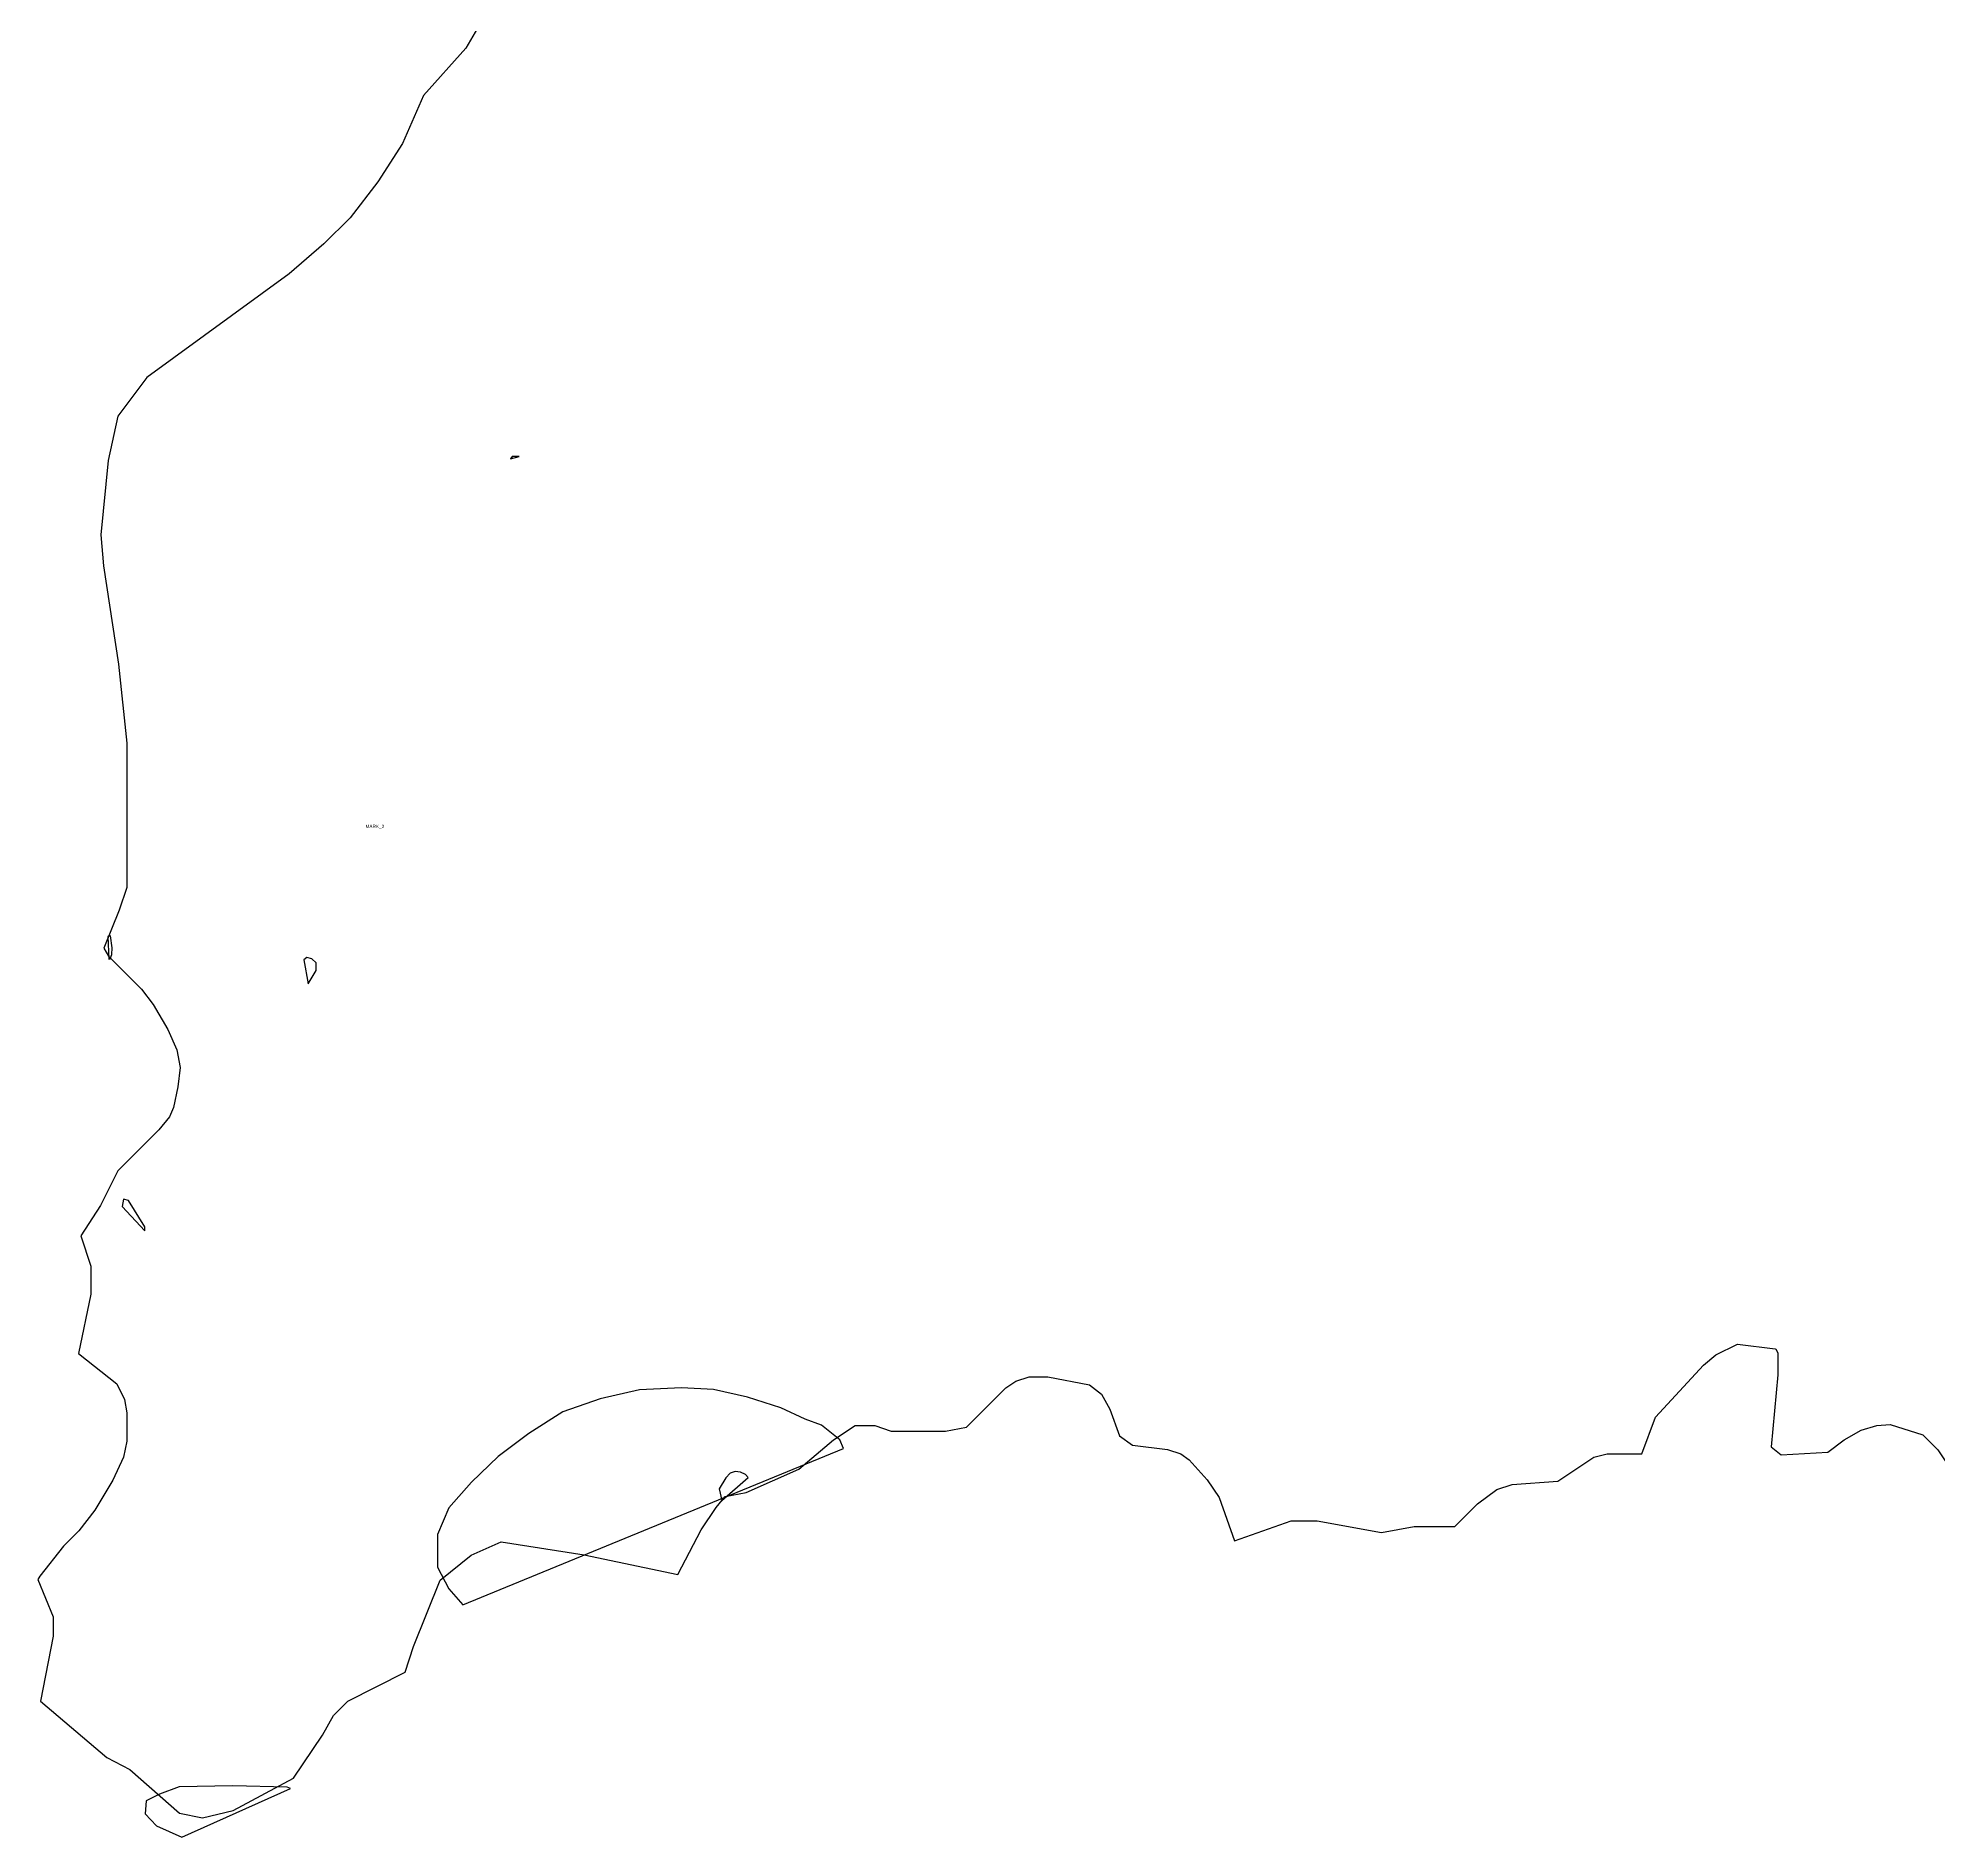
# Model space of a CAD drawing. Header units: metres. Extents: x -3433 to -629, y 335 to 2991.
# Drawn here: x -3433 to -2031, y 335 to 1663 of the extents above; entities that cross this region are included whole.
import ezdxf
from ezdxf.enums import TextEntityAlignment as Align

# ---------------------------------------------------------------- set-up
doc = ezdxf.new("R2010")
doc.units = ezdxf.units.M
doc.layers.add('72', color=7, linetype='Continuous')

msp = doc.modelspace()

# ---------------------------------------------------------------- linework, layer by layer
at = {"layer": '1'}
msp.add_lwpolyline([(-3109, 1670.1), (-3117.5, 1655.2), (-3148.7, 1620.3), (-3164.4, 1584.8), (-3182.6, 1556.5), (-3203, 1530), (-3222.3, 1510.7), (-3247.9, 1488.6), (-3352.9, 1412.1), (-3374.3, 1383.6), (-3381.4, 1351), (-3387, 1296), (-3385, 1273.1), (-3373.8, 1200.5), (-3367.8, 1142.2), (-3367.8, 1035.8), (-3373.5, 1018.9), (-3384.6, 990.9), (-3381.3, 985.1), (-3356.8, 960.7), (-3348.2, 949.5), (-3337.5, 930.9), (-3330.9, 916), (-3328.5, 902.9), (-3330.2, 888.6), (-3333.4, 873.3), (-3336.3, 866.6), (-3344.1, 856.9), (-3374.4, 826.6), (-3387.1, 801.1), (-3401.7, 778.6), (-3394.2, 756.2), (-3394.2, 735.7), (-3403.3, 691.9), (-3375.2, 669.4), (-3369.4, 657.9), (-3367.8, 648.1), (-3367.8, 627.1), (-3370.2, 615.3), (-3378.1, 598.3), (-3391.3, 576.3), (-3403.2, 560.9), (-3414.5, 549.7), (-3432, 527.4), (-3433.3, 525.1), (-3422.2, 497.4), (-3422.2, 483.1), (-3431.5, 435.1), (-3382.6, 393.6), (-3365.5, 384.7), (-3328.8, 352.5), (-3312, 349), (-3289.2, 354.5), (-3244.7, 378.4), (-3223.3, 410.1), (-3215.2, 424.6), (-3204.7, 435.2), (-3162.4, 456.7), (-3156.1, 475.5), (-3136.4, 524.4), (-3113.6, 542.9), (-3091.4, 552.7), (-3030.3, 543.3), (-2961.2, 528.8), (-2943.8, 561.7), (-2932.8, 578.2), (-2926.1, 586.2), (-2910.6, 589.2), (-2871.7, 606.5), (-2846.2, 628), (-2830.3, 638.6), (-2815.8, 638.6), (-2803.8, 634.6), (-2763.5, 634.6), (-2748, 637.4), (-2719, 666.4), (-2711.6, 671.3), (-2701.8, 674.6), (-2688, 674.6), (-2657.2, 668.6), (-2648.5, 661.7), (-2642.3, 650.8), (-2635.2, 631), (-2625.5, 624.2), (-2599.8, 621), (-2589.9, 617.7), (-2583.7, 613.3), (-2570.4, 598.6), (-2561.6, 585.5), (-2550.2, 553.6), (-2508.5, 568.2), (-2489.2, 568.2), (-2441.8, 559.8), (-2417.7, 564.2), (-2387.6, 564.2), (-2371.1, 580.8), (-2356.8, 591.5), (-2345.4, 595.2), (-2311.6, 597.7), (-2285.2, 615.3), (-2275.3, 617.8), (-2249.7, 617.8), (-2239.6, 644.7), (-2204.2, 683.1), (-2195, 690.8), (-2179.1, 698.8), (-2151.2, 695.3), (-2150.8, 695), (-2149.4, 692.2), (-2149.4, 676), (-2154.2, 622.8), (-2146.9, 617), (-2112.4, 619.1), (-2100.5, 628), (-2087.9, 635.1), (-2076.2, 638.6), (-2066.5, 639.5), (-2042.3, 631.7), (-2031.2, 620.6), (-2004.9, 581.2)], dxfattribs=at)
at = {"layer": '51'}
msp.add_lwpolyline([(-3138.5, 558.3), (-3138.5, 534.1), (-3130.1, 518.2), (-3119.9, 506.4), (-2838.8, 621.7), (-2841.5, 628.2), (-2855.1, 638.9), (-2867.1, 643.3), (-2885.1, 651.7), (-2909.7, 659.5), (-2934.7, 665.2), (-2958.4, 666.5), (-2989.3, 665), (-3018.5, 658.3), (-3046, 648.7), (-3071, 632.8), (-3093.8, 615.7), (-3113.4, 596.8), (-3130, 577.9)], close=True, dxfattribs=at)
at = {"layer": '52'}
for points in [[(-3084.7, 1352.1), (-3078.3, 1353.8), (-3083.3, 1353.8)], [(-3354.1, 352.1), (-3345.9, 343.1), (-3327.1, 334.9), (-3247, 370.8), (-3249.4, 371.7), (-3289.4, 372.8), (-3329.1, 371.9), (-3343.6, 366.5), (-3353.4, 361.7)]]:
    msp.add_lwpolyline(points, close=True, dxfattribs=at)
at = {"layer": '53'}
for points in [[(-3371.3, 800.3), (-3354.5, 782.3), (-3354.5, 785.4), (-3366.5, 804.7), (-3370.3, 805.8)], [(-2930.6, 591.8), (-2928.6, 583.4), (-2909.1, 600.4), (-2911.1, 602.5), (-2914.9, 604.2), (-2918.9, 604.6), (-2922.5, 603.4), (-2925.8, 600)]]:
    msp.add_lwpolyline(points, close=True, dxfattribs=at)
at = {"layer": '54'}
for points in [[(-3381.7, 999.6), (-3381, 982.8), (-3380.1, 983.2), (-3378.9, 986.2), (-3378.6, 991.2), (-3379.7, 1000.1)], [(-3237, 982.3), (-3233.8, 964.6), (-3228, 974.6), (-3228.1, 980.2), (-3231.1, 983.2), (-3234.9, 984.1)]]:
    msp.add_lwpolyline(points, close=True, dxfattribs=at)

# ---------------------------------------------------------------- texts
at = {"layer": '72'}
msp.add_text('MARK_2', height=2.5, dxfattribs=at).set_placement((-3191.6, 1078.8), align=Align.BOTTOM_LEFT)

doc.saveas('drawing.dxf')
